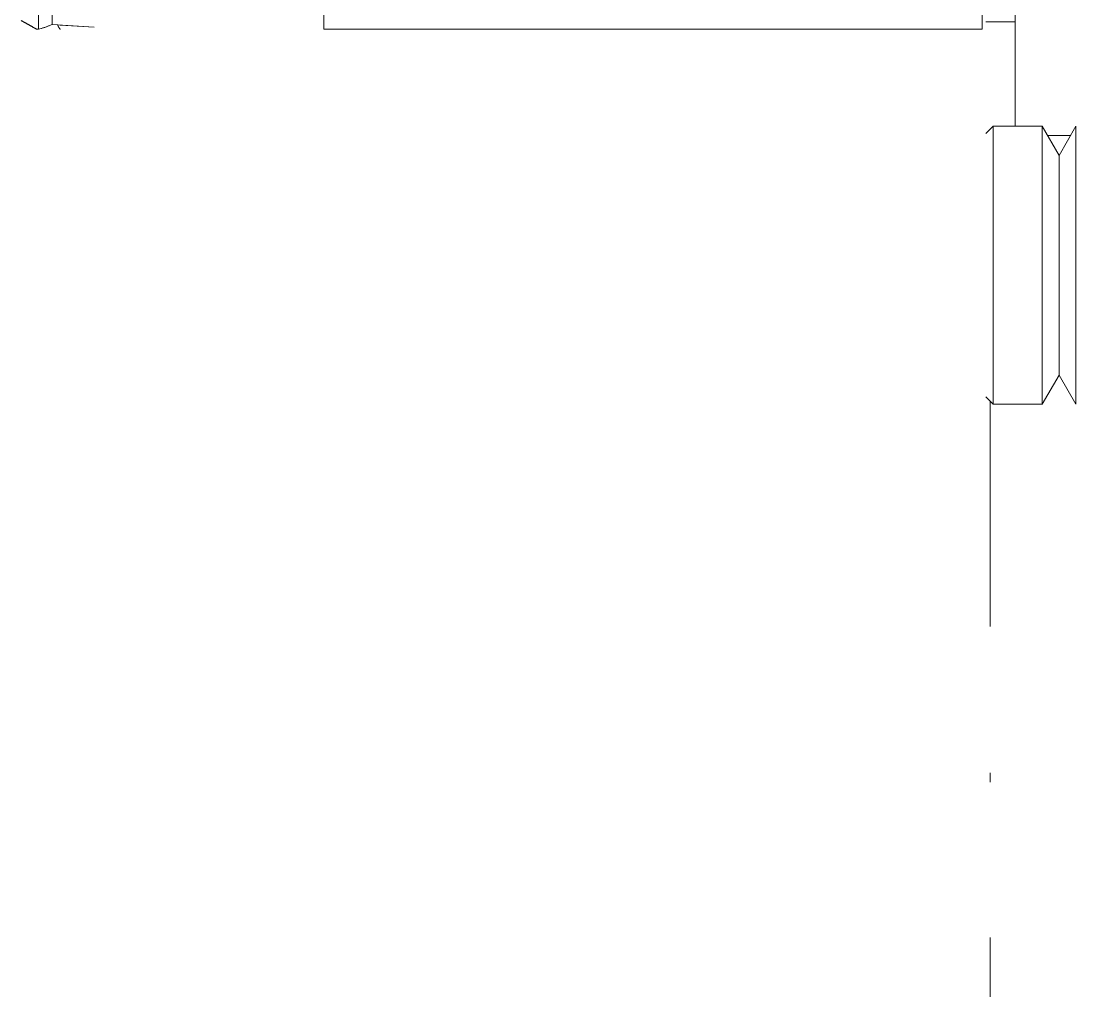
# Model space of a CAD drawing. Header units: millimetres. Extents: x 2179 to 48742, y 3478 to 161002.
# Drawn here: x 33092.8 to 33381.2, y 141328.4 to 141595.1 of the extents above; entities that cross this region are included whole.
import ezdxf

# ---------------------------------------------------------------- set-up
doc = ezdxf.new("R2010")
doc.units = ezdxf.units.MM
doc.layers.add('0-1', color=7, linetype='Continuous', lineweight=9)
doc.layers.add('2966-1_navrh dispozice stroju-HK_02_dwg-1', color=7, linetype='Continuous', lineweight=9, true_color=0x919191)

# ---------------------------------------------------------------- blocks, each defined once
blk = doc.blocks.new('2966-1_navrh dispozice stroju-HK_02_dwg-876232-1NP _ stroje')
at = {"layer": '0-1'}
for p, q in [((-60554.79, 56227.92), (-60558.91, 56221.06)), ((-60523.57, 56219.48), (-60520.32, 56224.87)), ((-60471.01, 56168.22), (-60468.27, 56168.9)), ((-60416.66, 56136.94), (-60469.37, 56168.63)), ((-60380.12, 56114.98), (-60382.37, 56116.34)), ((-60329.83, 56084.76), (-60343.76, 56093.13))]:
    blk.add_line(p, q, dxfattribs=at)
at = {"layer": '0-1', "flags": 128}
blk.add_lwpolyline([(-60557.66, 56219.14), (-60650.4, 56064.87), (-61108.93, 56340.5), (-61016.2, 56494.77)], close=True, dxfattribs=at)
for points in [[(-60566.91, 56235.2), (-60554.79, 56227.92), (-60530.31, 56213.2)], [(-60526.51, 56219.53), (-60517.27, 56219.36), (-60465.85, 56188.45), (-60456.61, 56188.29), (-60521.75, 56227.44), (-60517.27, 56219.36), (-60465.85, 56188.45), (-60461.37, 56180.37), (-60468.27, 56168.9), (-60533.4, 56208.06), (-60532.72, 56205.31)], [(-60533.4, 56208.06), (-60526.51, 56219.53), (-60461.37, 56180.37)], [(-60690.91, 55997.59), (-60690.56, 55998.07), (-60816.22, 56073.6), (-60817.71, 56075.74), (-60783.46, 56055.16), (-60780.37, 56056.43), (-60689.76, 56001.96), (-60683.21, 56011.4), (-60688.48, 56003.75)]]:
    blk.add_lwpolyline(points, dxfattribs=at)
at = {"layer": '0-1'}
for points, degree, knots in [([(-60688.91, 56003.16), (-60688.82, 56003.14), (-60688.69, 56003.12), (-60688.52, 56003.11), (-60688.39, 56003.1), (-60688.25, 56003.09), (-60688.12, 56003.09), (-60687.98, 56003.09), (-60687.85, 56003.09), (-60687.66, 56003.1), (-60687.52, 56003.11), (-60687.43, 56003.12)], 3, [0, 0, 0, 0, 0.1754, 0.264011, 0.353338, 0.443406, 0.534235, 0.625843, 0.718242, 0.811442, 1, 1, 1, 1]), ([(-60690.56, 55998.07), (-60690.5, 55998.3), (-60690.41, 55998.64), (-60690.3, 55999.1), (-60690.22, 55999.45), (-60690.14, 55999.8), (-60690.07, 56000.16), (-60690, 56000.51), (-60689.93, 56000.87), (-60689.85, 56001.35), (-60689.79, 56001.72), (-60689.76, 56001.96)], 3, [0, 0, 0, 0, 0.178548, 0.268294, 0.358406, 0.448892, 0.539762, 0.631023, 0.722683, 0.814752, 1, 1, 1, 1]), ([(-60695.07, 55995.22), (-60694.29, 55995.66), (-60692.99, 55996.4), (-60691.69, 55997.15), (-60690.91, 55997.59)], 2, [0, 0, 0, 0.374301, 0.6243, 1, 1, 1])]:
    blk.add_open_spline(points, degree=degree, knots=knots, dxfattribs=at)

msp = doc.modelspace()

# ---------------------------------------------------------------- block references
at = {"layer": '2966-1_navrh dispozice stroju-HK_02_dwg-1', "rotation": 301.0103595051887}
msp.add_blockref('2966-1_navrh dispozice stroju-HK_02_dwg-876232-1NP _ stroje', (16370.46, 60726.75), dxfattribs=at)

doc.saveas('drawing.dxf')
